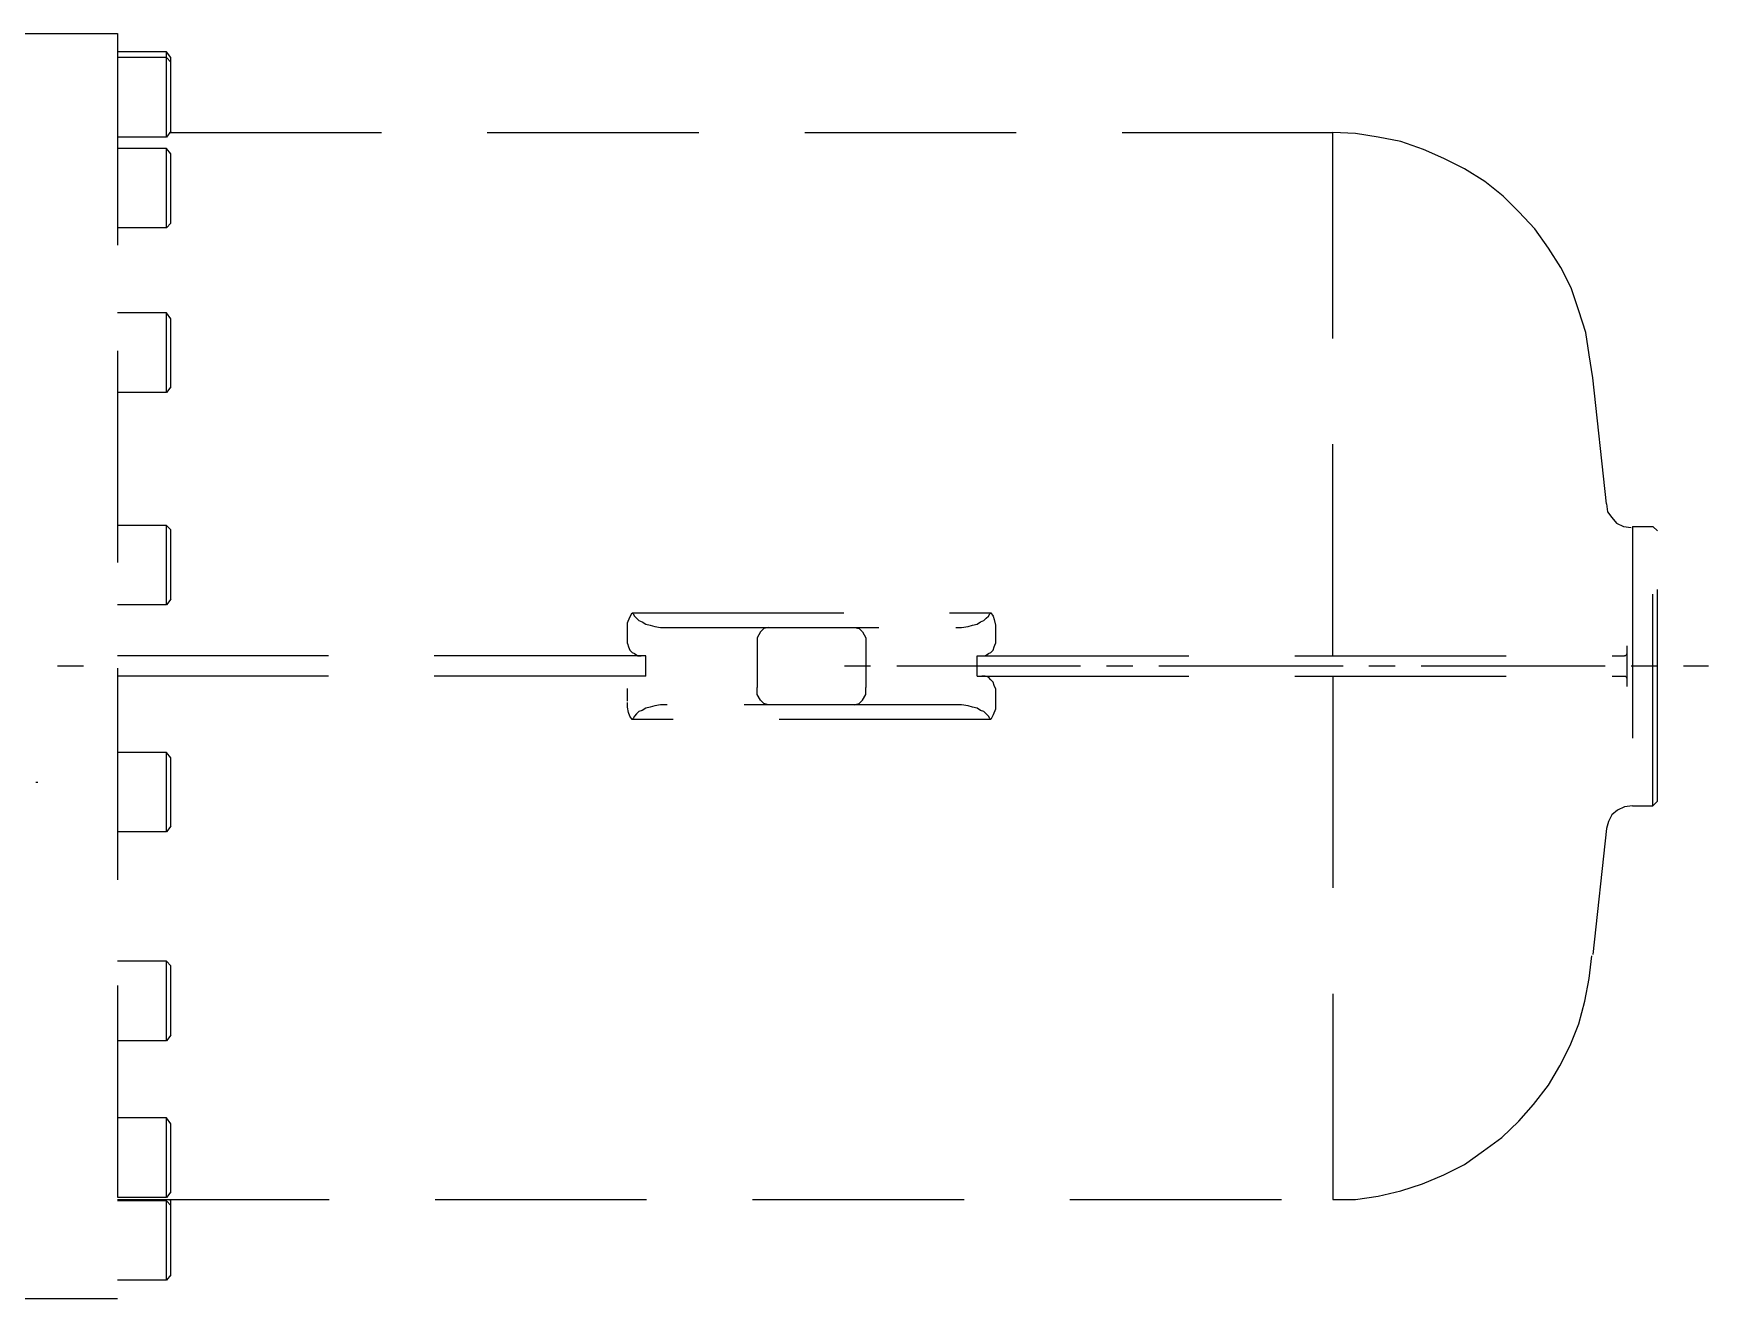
# Model space of a CAD drawing. Header units: inches. Extents: x -229 to 371, y -110 to 269.
# Drawn here: x 90.17 to 109.95, y 208.92 to 223.86 of the extents above; entities that cross this region are included whole.
import ezdxf

# ---------------------------------------------------------------- set-up
doc = ezdxf.new("R2010")
doc.units = ezdxf.units.IN
doc.header["$MEASUREMENT"] = 0
doc.linetypes.add('HIDDEN', pattern=[0.375, 0.25, -0.125])
doc.layers.get('0').update_dxf_attribs({"color": 10})

msp = doc.modelspace()

# ---------------------------------------------------------------- linework, layer by layer
at = {"color": 1, "linetype": 'HIDDEN', "ltscale": 10}
for p, q in [((90.044, 223.864), (91.159, 223.864)), ((91.159, 223.864), (91.159, 208.917)), ((91.735, 223.647), (91.159, 223.647)), ((91.735, 222.641), (91.735, 223.647)), ((91.788, 223.581), (91.735, 223.647)), ((91.735, 223.581), (91.159, 223.581)), ((91.788, 223.526), (91.735, 223.581)), ((91.788, 222.709), (91.788, 223.581)), ((91.735, 222.641), (91.159, 222.641)), ((91.788, 222.709), (91.735, 222.641)), ((91.776, 222.694), (105.514, 222.694)), ((105.514, 216.51), (105.514, 222.694)), ((105.782, 222.681), (105.514, 222.694)), ((105.514, 222.694), (105.514, 222.694)), ((106.05, 222.641), (105.782, 222.681)), ((106.318, 222.588), (106.05, 222.641)), ((91.735, 222.507), (91.159, 222.507)), ((91.735, 221.569), (91.735, 222.507)), ((91.788, 222.441), (91.735, 222.507)), ((91.788, 221.622), (91.788, 222.441)), ((106.586, 222.494), (106.318, 222.588)), ((106.829, 222.388), (106.586, 222.494)), ((107.072, 222.267), (106.829, 222.388)), ((107.312, 222.117), (107.072, 222.267)), ((107.527, 221.943), (107.312, 222.117)), ((107.714, 221.756), (107.527, 221.943)), ((107.904, 221.556), (107.714, 221.756)), ((91.735, 221.569), (91.159, 221.569)), ((91.788, 221.622), (91.735, 221.569)), ((108.063, 221.326), (107.904, 221.556)), ((108.21, 221.098), (108.063, 221.326)), ((108.331, 220.858), (108.21, 221.098)), ((108.424, 220.588), (108.331, 220.858)), ((91.735, 220.562), (91.159, 220.562)), ((91.735, 219.622), (91.735, 220.562)), ((91.788, 220.494), (91.735, 220.562)), ((91.788, 219.69), (91.788, 220.494)), ((108.505, 220.332), (108.424, 220.588)), ((108.546, 220.067), (108.505, 220.332)), ((108.586, 219.796), (108.546, 220.067)), ((91.788, 219.69), (91.735, 219.622)), ((108.748, 218.307), (108.586, 219.796)), ((91.735, 219.622), (91.159, 219.622)), ((108.748, 218.307), (108.761, 218.214)), ((108.761, 218.214), (108.814, 218.145)), ((108.814, 218.145), (108.867, 218.08)), ((108.867, 218.08), (108.948, 218.039)), ((91.735, 218.052), (91.159, 218.052)), ((91.735, 217.114), (91.735, 218.052)), ((91.788, 217.999), (91.735, 218.052)), ((91.788, 217.182), (91.788, 217.999)), ((108.948, 218.039), (109.041, 218.027)), ((109.041, 218.027), (109.041, 218.027)), ((109.057, 218.039), (109.297, 218.039)), ((109.057, 218.039), (109.057, 214.74)), ((109.297, 218.039), (109.352, 217.986)), ((109.297, 214.74), (109.297, 218.039)), ((109.352, 214.793), (109.352, 217.986)), ((91.735, 217.114), (91.159, 217.114)), ((91.788, 217.182), (91.735, 217.114)), ((97.184, 216.899), (97.209, 216.967)), ((97.184, 216.818), (97.184, 216.899)), ((97.209, 216.967), (97.237, 217.02)), ((97.237, 217.02), (101.474, 217.02)), ((97.237, 217.02), (97.249, 217.008)), ((97.249, 217.008), (97.265, 216.98)), ((97.265, 216.98), (97.29, 216.955)), ((97.29, 216.955), (97.318, 216.927)), ((97.318, 216.927), (97.358, 216.914)), ((97.358, 216.914), (97.399, 216.886)), ((101.315, 216.886), (101.353, 216.914)), ((101.353, 216.914), (101.393, 216.927)), ((101.393, 216.927), (101.421, 216.955)), ((101.421, 216.955), (101.449, 216.98)), ((101.449, 216.98), (101.462, 217.008)), ((101.462, 217.008), (101.474, 217.02)), ((101.474, 217.02), (101.502, 216.98)), ((101.502, 216.98), (101.515, 216.939)), ((101.515, 216.939), (101.53, 216.874)), ((97.184, 216.737), (97.184, 216.818)), ((97.184, 216.656), (97.184, 216.737)), ((97.399, 216.886), (97.452, 216.874)), ((97.452, 216.874), (97.505, 216.858)), ((97.505, 216.858), (97.571, 216.846)), ((97.571, 216.846), (97.651, 216.846)), ((97.651, 216.846), (101.06, 216.846)), ((98.754, 216.793), (98.713, 216.724)), ((98.713, 216.724), (98.713, 216.644)), ((98.794, 216.833), (98.754, 216.793)), ((98.847, 216.846), (98.794, 216.833)), ((99.866, 216.846), (99.919, 216.833)), ((99.919, 216.833), (99.96, 216.793)), ((99.96, 216.793), (100, 216.724)), ((100, 216.724), (100, 216.644)), ((101.06, 216.846), (101.128, 216.846)), ((101.128, 216.846), (101.209, 216.858)), ((101.209, 216.858), (101.259, 216.874)), ((101.259, 216.874), (101.315, 216.886)), ((101.53, 216.874), (101.53, 216.818)), ((101.53, 216.818), (101.53, 216.737)), ((101.53, 216.737), (101.53, 216.656)), ((97.399, 216.51), (91.159, 216.51)), ((97.184, 216.656), (97.196, 216.616)), ((97.196, 216.616), (97.209, 216.578)), ((97.209, 216.578), (97.237, 216.55)), ((97.237, 216.55), (97.265, 216.537)), ((97.265, 216.537), (97.305, 216.51)), ((97.305, 216.51), (97.346, 216.51)), ((97.399, 216.431), (97.399, 216.51)), ((98.713, 216.644), (98.713, 216.135)), ((100, 216.644), (100, 216.135)), ((101.315, 216.51), (108.96, 216.51)), ((101.315, 216.431), (101.315, 216.51)), ((101.368, 216.51), (101.408, 216.51)), ((101.408, 216.51), (101.449, 216.537)), ((101.449, 216.537), (101.474, 216.55)), ((101.474, 216.55), (101.502, 216.578)), ((101.502, 216.578), (101.515, 216.616)), ((101.515, 216.616), (101.53, 216.656)), ((108.976, 216.51), (108.96, 216.51)), ((108.988, 216.537), (108.976, 216.51)), ((108.988, 216.631), (108.988, 216.148)), ((108.988, 216.631), (108.988, 216.59)), ((108.988, 216.59), (108.988, 216.563)), ((108.988, 216.563), (108.988, 216.537)), ((90.448, 216.391), (90.754, 216.391)), ((97.399, 216.35), (97.399, 216.431)), ((97.399, 216.269), (97.399, 216.35)), ((99.745, 216.391), (100.053, 216.391)), ((100.364, 216.391), (102.536, 216.391)), ((101.315, 216.35), (101.315, 216.431)), ((101.315, 216.269), (101.315, 216.35)), ((102.842, 216.391), (103.153, 216.391)), ((103.461, 216.391), (105.636, 216.391)), ((105.942, 216.391), (106.253, 216.391)), ((106.559, 216.391), (108.735, 216.391)), ((109.041, 216.391), (109.352, 216.391)), ((109.658, 216.391), (109.954, 216.391)), ((97.399, 216.269), (91.159, 216.269)), ((97.184, 216.042), (97.184, 216.123)), ((98.713, 216.054), (98.713, 216.135)), ((100, 216.054), (100, 216.135)), ((101.315, 216.269), (108.96, 216.269)), ((101.408, 216.269), (101.368, 216.269)), ((101.449, 216.257), (101.408, 216.269)), ((101.474, 216.229), (101.449, 216.257)), ((101.502, 216.201), (101.474, 216.229)), ((101.515, 216.161), (101.502, 216.201)), ((101.53, 216.123), (101.515, 216.161)), ((101.53, 216.123), (101.53, 216.042)), ((105.514, 216.269), (105.514, 210.085)), ((108.96, 216.269), (108.976, 216.269)), ((108.976, 216.269), (108.988, 216.242)), ((108.988, 216.242), (108.988, 216.216)), ((108.988, 216.216), (108.988, 216.188)), ((108.988, 216.188), (108.988, 216.148)), ((97.184, 215.974), (97.184, 216.042)), ((97.184, 215.905), (97.184, 215.961)), ((97.196, 215.84), (97.184, 215.905)), ((97.452, 215.905), (97.399, 215.893)), ((97.505, 215.92), (97.452, 215.905)), ((97.571, 215.933), (97.505, 215.92)), ((97.651, 215.933), (97.571, 215.933)), ((101.06, 215.933), (97.651, 215.933)), ((98.754, 215.986), (98.713, 216.054)), ((98.794, 215.946), (98.754, 215.986)), ((98.847, 215.933), (98.794, 215.946)), ((99.866, 215.933), (99.919, 215.946)), ((99.919, 215.946), (99.96, 215.986)), ((99.96, 215.986), (100, 216.054)), ((101.128, 215.933), (101.06, 215.933)), ((101.209, 215.92), (101.128, 215.933)), ((101.259, 215.905), (101.209, 215.92)), ((101.315, 215.893), (101.259, 215.905)), ((101.53, 216.042), (101.53, 215.974)), ((101.53, 215.974), (101.53, 215.88)), ((97.209, 215.799), (97.196, 215.84)), ((97.237, 215.759), (97.209, 215.799)), ((97.249, 215.771), (97.237, 215.759)), ((101.474, 215.759), (97.237, 215.759)), ((97.265, 215.799), (97.249, 215.771)), ((97.29, 215.824), (97.265, 215.799)), ((97.318, 215.852), (97.29, 215.824)), ((97.358, 215.865), (97.318, 215.852)), ((97.399, 215.893), (97.358, 215.865)), ((101.353, 215.865), (101.315, 215.893)), ((101.393, 215.852), (101.353, 215.865)), ((101.421, 215.824), (101.393, 215.852)), ((101.449, 215.799), (101.421, 215.824)), ((101.462, 215.771), (101.449, 215.799)), ((101.474, 215.759), (101.462, 215.771)), ((101.502, 215.812), (101.474, 215.759)), ((101.53, 215.88), (101.502, 215.812)), ((91.735, 215.369), (91.159, 215.369)), ((91.788, 215.304), (91.735, 215.369)), ((91.735, 214.431), (91.735, 215.369)), ((91.788, 214.497), (91.788, 215.304)), ((90.193, 215.02), (90.218, 215.02)), ((108.96, 214.727), (108.88, 214.687)), ((109.057, 214.74), (108.96, 214.727)), ((109.057, 214.74), (109.297, 214.74)), ((109.297, 214.74), (109.352, 214.793)), ((108.773, 214.553), (108.748, 214.472)), ((108.814, 214.634), (108.773, 214.553)), ((108.88, 214.687), (108.814, 214.634)), ((91.735, 214.431), (91.159, 214.431)), ((91.788, 214.497), (91.735, 214.431)), ((108.748, 214.472), (108.586, 212.983)), ((108.748, 214.472), (108.748, 214.472)), ((108.546, 212.699), (108.574, 212.967)), ((108.574, 212.967), (108.574, 212.967)), ((91.735, 212.902), (91.159, 212.902)), ((91.788, 212.846), (91.735, 212.902)), ((91.735, 211.961), (91.735, 212.902)), ((91.788, 212.029), (91.788, 212.846)), ((108.493, 212.431), (108.546, 212.699)), ((108.424, 212.163), (108.493, 212.431)), ((108.318, 211.908), (108.424, 212.163)), ((91.735, 211.961), (91.159, 211.961)), ((91.788, 212.029), (91.735, 211.961)), ((108.197, 211.668), (108.318, 211.908)), ((108.063, 211.438), (108.197, 211.668)), ((107.888, 211.21), (108.063, 211.438)), ((107.714, 211.011), (107.888, 211.21)), ((91.735, 211.051), (91.159, 211.051)), ((91.788, 210.983), (91.735, 211.051)), ((91.735, 210.11), (91.735, 211.051)), ((91.788, 210.179), (91.788, 210.983)), ((107.512, 210.821), (107.714, 211.011)), ((107.297, 210.662), (107.512, 210.821)), ((107.072, 210.5), (107.297, 210.662)), ((106.574, 210.272), (106.829, 210.378)), ((106.829, 210.378), (107.072, 210.5)), ((91.788, 210.179), (91.735, 210.11)), ((106.05, 210.126), (106.318, 210.191)), ((106.318, 210.191), (106.574, 210.272)), ((91.735, 210.11), (91.159, 210.11)), ((91.159, 210.085), (105.514, 210.085)), ((91.735, 210.07), (91.159, 210.07)), ((91.735, 209.132), (91.735, 210.085)), ((91.788, 210.017), (91.735, 210.07)), ((91.788, 210.07), (91.776, 210.085)), ((91.788, 209.198), (91.788, 210.07)), ((105.514, 210.085), (105.782, 210.085)), ((105.782, 210.085), (106.05, 210.126)), ((91.788, 209.198), (91.735, 209.132)), ((91.735, 209.132), (91.159, 209.132)), ((90.044, 208.917), (91.159, 208.917))]:
    msp.add_line(p, q, dxfattribs=at)

doc.saveas('drawing.dxf')
